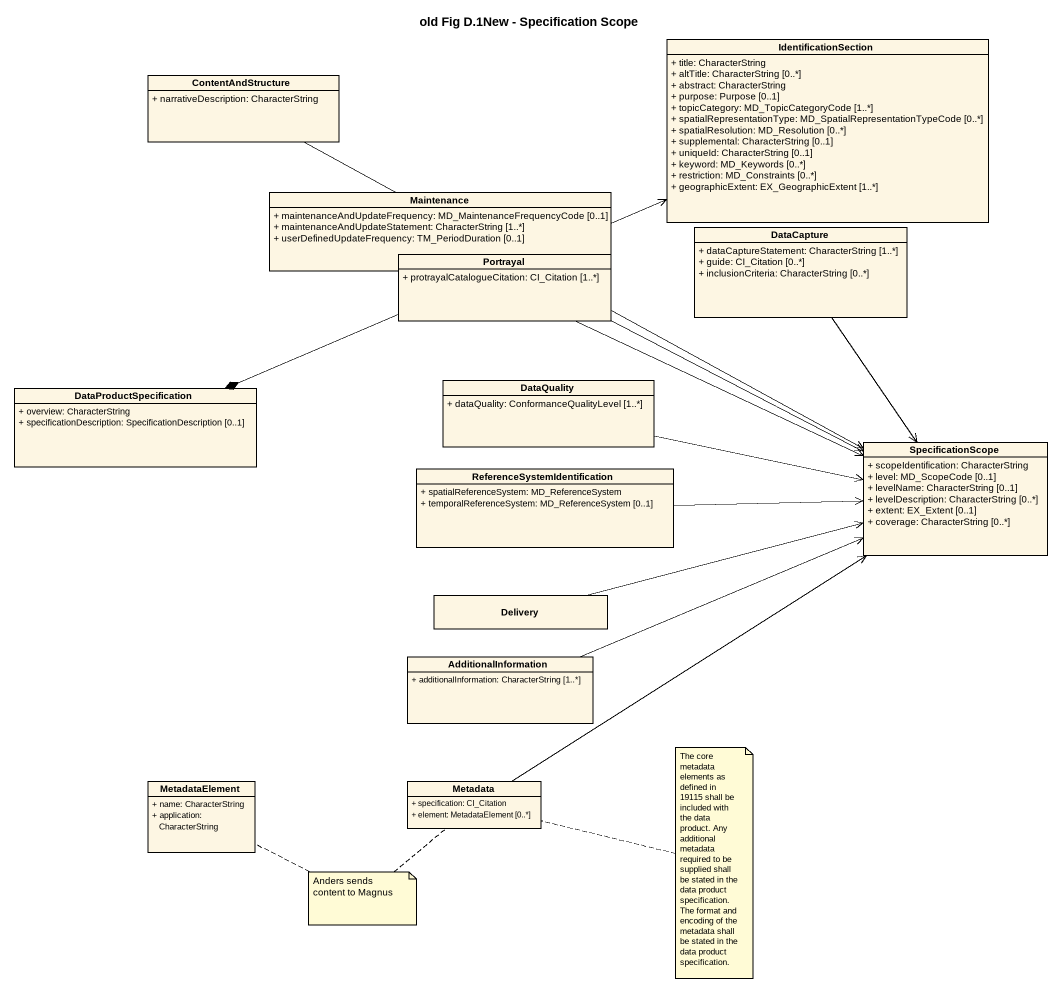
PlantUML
@startuml
title old Fig D.1New - Specification Scope
hide circle
hide empty members
skinparam classAttributeIconSize 0
class IdentificationSection {
  + title: CharacterString
  + altTitle: CharacterString [0..*]
  + abstract: CharacterString
  + purpose: Purpose [0..1]
  + topicCategory: MD_TopicCategoryCode [1..*]
  + spatialRepresentationType: MD_SpatialRepresentationTypeCode [0..*]
  + spatialResolution: MD_Resolution [0..*]
  + supplemental: CharacterString [0..1]
  + uniqueId: CharacterString [0..1]
  + keyword: MD_Keywords [0..*]
  + restriction: MD_Constraints [0..*]
  + geographicExtent: EX_GeographicExtent [1..*]
}
class ContentAndStructure {
  + narrativeDescription: CharacterString
}
class Maintenance {
  + maintenanceAndUpdateFrequency: MD_MaintenanceFrequencyCode [0..1]
  + maintenanceAndUpdateStatement: CharacterString [1..*]
  + userDefinedUpdateFrequency: TM_PeriodDuration [0..1]
}
class Portrayal {
  + protrayalCatalogueCitation: CI_Citation [1..*]
}
class DataCapture {
  + dataCaptureStatement: CharacterString [1..*]
  + guide: CI_Citation [0..*]
  + inclusionCriteria: CharacterString [0..*]
}
class DataQuality {
  + dataQuality: ConformanceQualityLevel [1..*]
}
class DataProductSpecification {
  + overview: CharacterString
  + specificationDescription: SpecificationDescription [0..1]
}
class SpecificationScope {
  + scopeIdentification: CharacterString
  + level: MD_ScopeCode [0..1]
  + levelName: CharacterString [0..1]
  + levelDescription: CharacterString [0..*]
  + extent: EX_Extent [0..1]
  + coverage: CharacterString [0..*]
}
class "ReferenceSystemIdentification" as ReferenceSystemIdentificatio {
  + spatialReferenceSystem: MD_ReferenceSystem
  + temporalReferenceSystem: MD_ReferenceSystem [0..1]
}
class Delivery
class AdditionalInformation {
  + additionalInformation: CharacterString [1..*]
}
class MetadataElement {
  + name: CharacterString
  + application: CharacterString
}
class Metadata {
  + specification: CI_Citation
  + element: MetadataElement [0..*]
}
ContentAndStructure -right-> SpecificationScope
Maintenance -right-> SpecificationScope
Portrayal -right-> SpecificationScope
DataCapture --> SpecificationScope
DataQuality -right-> SpecificationScope
DataProductSpecification *-right-> IdentificationSection
ReferenceSystemIdentificatio -right-> SpecificationScope
Delivery -right-> SpecificationScope
AdditionalInformation -right-> SpecificationScope
Metadata -up-> SpecificationScope
note right of Metadata : The core metadata elements as defined in 19115 shall be included with the data product. Any additional metadata required to be supplied shall be stated in the data product specification. The format and encoding of the metadata shall be stated in the data product specification.
note as N2
  Anders sends content to Magnus
end note
N2 .. MetadataElement
N2 .. Metadata
@enduml
